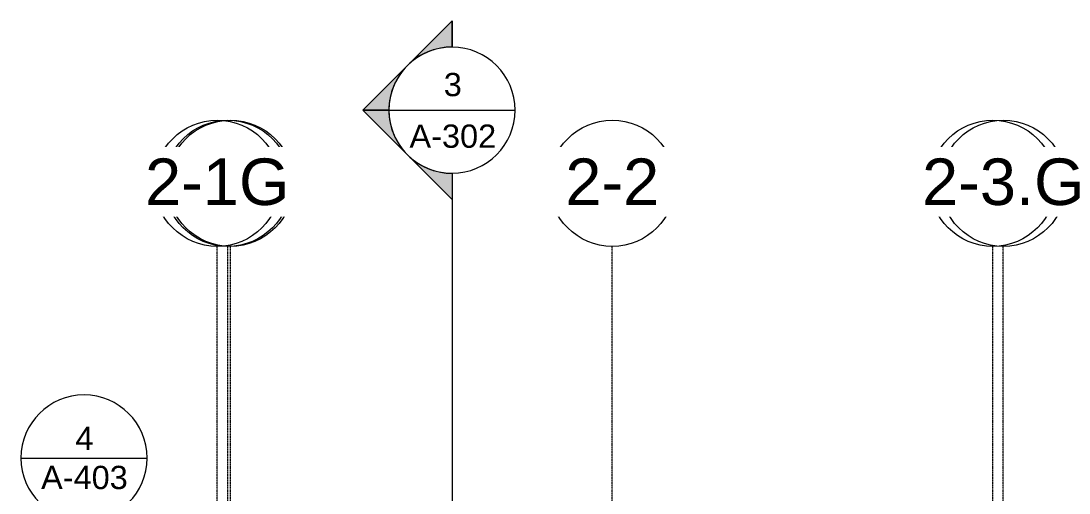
# Model space of a CAD drawing. Header units: inches. Extents: x -23227 to -2744, y -314 to 853.
# Drawn here: x -19584 to -18786, y 302 to 661 of the extents above; entities that cross this region are included whole.
import ezdxf

# ---------------------------------------------------------------- set-up
doc = ezdxf.new("R2010")
doc.units = ezdxf.units.IN
doc.header["$MEASUREMENT"] = 0
doc.linetypes.add('Grid Line 1_2_', pattern=[0.875, 0.5, -0.125, 0.125, -0.125])
for name, color, linetype, lineweight in [('A-ANNO-SYMB', 150, 'Continuous', 9), ('G-ANNO-SYMB', 111, 'Continuous', 9), ('S-GRID', 1, 'Continuous', 9), ('S-GRID-IDEN', 1, 'Continuous', 9)]:
    doc.layers.add(name, color=color, linetype=linetype, lineweight=lineweight)
doc.styles.add('Arial_1', font='arial.ttf', dxfattribs={"height": 35.407186})
doc.styles.add('Arial_2', font='arial.ttf', dxfattribs={"height": 17.703593})

# ---------------------------------------------------------------- blocks, each defined once
blk = doc.blocks.new('Grid - Grid Head - Circle-14747-Section 8')
at = {"layer": 'S-GRID-IDEN'}
blk.add_circle((-23085.89, 537.49), 48, dxfattribs=at)
blk = doc.blocks.new('Section - Section Head - Filled-1526-Section 8')
at = {"layer": 'G-ANNO-SYMB'}
h = blk.add_hatch(color=256, dxfattribs=at)
edge = h.paths.add_edge_path(flags=0)
edge.add_arc((-24148.84, 528), 48.06, 90, 132.0784, ccw=False)
edge.add_line((-24148.84, 576.06), (-24148.84, 595.88))
edge.add_line((-24148.84, 595.88), (-24181.04, 563.67))
h = blk.add_hatch(color=256, dxfattribs=at)
edge = h.paths.add_edge_path(flags=0)
edge.add_line((-24182.78, 561.94), (-24216.72, 528))
edge.add_line((-24216.72, 528), (-24196.84, 528))
edge.add_arc((-24148.84, 528), 48, 135, 180, ccw=False)
h = blk.add_hatch(color=256, dxfattribs=at)
edge = h.paths.add_edge_path(flags=0)
edge.add_arc((-24148.84, 528), 48, 180, 225, ccw=False)
edge.add_line((-24196.84, 528), (-24216.72, 528))
edge.add_line((-24216.72, 528), (-24182.78, 494.06))
h = blk.add_hatch(color=256, dxfattribs=at)
edge = h.paths.add_edge_path(flags=0)
edge.add_line((-24181.04, 492.33), (-24148.84, 460.12))
edge.add_line((-24148.84, 460.12), (-24148.84, 479.94))
edge.add_arc((-24148.84, 528), 48.06, 227.9216, 270, ccw=False)
for p, q in [((-24216.72, 528), (-24148.84, 595.88)), ((-24181.04, 563.67), (-24148.84, 595.88)), ((-24148.84, 576), (-24148.84, 595.88)), ((-24148.84, 595.88), (-24148.84, 576.06)), ((-24216.72, 528), (-24182.78, 561.94)), ((-24216.72, 528), (-24148.84, 460.12)), ((-24196.84, 528), (-24216.72, 528)), ((-24182.78, 494.06), (-24216.72, 528)), ((-24216.72, 528), (-24196.84, 528)), ((-24148.84, 460.12), (-24181.04, 492.33)), ((-24148.84, 480), (-24148.84, 460.12)), ((-24148.84, 479.94), (-24148.84, 460.12))]:
    blk.add_line(p, q, dxfattribs=at)
for radius, start, end in [(48, 90, 270), (48.06, 90, 132.0784), (48, 270, 90), (48, 135, 180), (48, 180, 225), (48.06, 227.9216, 270)]:
    blk.add_arc((-24148.84, 528), radius, start, end, dxfattribs=at)
blk = doc.blocks.new('Section - Callout Head-19020-Section 8')
at = {"layer": 'A-ANNO-SYMB'}
blk.add_line((-22215.04, 361.61), (-22119.04, 361.61), dxfattribs=at)
for start, end in [(0, 180), (180, 360)]:
    blk.add_arc((-22167.04, 361.61), 48, start, end, dxfattribs=at)

msp = doc.modelspace()

# ---------------------------------------------------------------- linework, layer by layer
at = {"layer": 'G-ANNO-SYMB'}
for p, q in [((-19303.62536, 593.15708), (-19207.62536, 593.15708)), ((-19255.62536, 545.15708), (-19255.62536, -79.66081))]:
    msp.add_line(p, q, dxfattribs=at)
at = {"layer": 'S-GRID', "linetype": 'Grid Line 1_2_'}
for p, q in [((-19434.19863, -273.16081), (-19434.19863, 489.49301)), ((-19434.19863, -273.16081), (-19434.19863, 489.49301)), ((-19426.19863, -273.16081), (-19426.19863, 489.49301)), ((-19424.19863, -273.16081), (-19424.19863, 489.49301)), ((-19133.69863, -273.16081), (-19133.69863, 489.49301)), ((-19133.69863, -273.16081), (-19133.69863, 489.49301)), ((-18844.19863, -273.16081), (-18844.19863, 489.49301)), ((-18844.19863, -273.16081), (-18844.19863, 489.49301)), ((-18836.19863, -273.16081), (-18836.19863, 489.49301))]:
    msp.add_line(p, q, dxfattribs=at)

# ---------------------------------------------------------------- block references
at = {"layer": 'A-ANNO-SYMB'}
msp.add_blockref('Section - Callout Head-19020-Section 8', (2631.47033, -33.18312), dxfattribs=at)
at = {"layer": 'G-ANNO-SYMB'}
msp.add_blockref('Section - Section Head - Filled-1526-Section 8', (4893.20995, 65.15708), dxfattribs=at)
at = {"layer": 'S-GRID-IDEN'}
for p in [(3651.6916, 0), (3952.1916, 0), (4241.6916, 0)]:
    msp.add_blockref('Grid - Grid Head - Circle-14747-Section 8', p, dxfattribs=at)

# ---------------------------------------------------------------- texts
at = {"layer": 'A-ANNO-SYMB', "attachment_point": 2, "line_spacing_factor": 0.938532, "style": 'Arial_2'}
for s, insert, char_height, width in [('4', (-19535.28891, 352.24663), 17.70359, 16.416), ('A-403', (-19535.28891, 322.4819), 17.703593, 78.624)]:
    msp.add_mtext(s, dxfattribs=dict(at, insert=insert, char_height=char_height, width=width))
at = {"layer": 'G-ANNO-SYMB', "attachment_point": 2, "line_spacing_factor": 0.938532, "style": 'Arial_2'}
for s, insert, char_height, width in [('3', (-19255.01062, 621.49532), 17.70359, 16.416), ('A-302', (-19255.01062, 582.22284), 17.703593, 78.624)]:
    msp.add_mtext(s, dxfattribs=dict(at, insert=insert, char_height=char_height, width=width))

# ---------------------------------------------------------------- next in the draw order: texts
at = {"layer": 'S-GRID-IDEN', "char_height": 35.407186, "attachment_point": 2, "line_spacing_factor": 0.938532, "style": 'Arial_1', "bg_fill": 3, "box_fill_scale": 1.25, "bg_fill_color": 0, "bg_fill_transparency": 0}
for s, insert, width in [('1-1G', (-19434.20786, 556.36675), 130.896), ('1-2', (-19133.70786, 556.36675), 85.104), ('1-3', (-18844.20786, 556.36675), 85.104)]:
    msp.add_mtext(s, dxfattribs=dict(at, insert=insert, width=width))

# ---------------------------------------------------------------- next in the draw order: block references
at = {"layer": 'S-GRID-IDEN'}
for p in [(3659.6916, 0), (3952.1916, 0), (4241.6916, 0)]:
    msp.add_blockref('Grid - Grid Head - Circle-14747-Section 8', p, dxfattribs=at)

# ---------------------------------------------------------------- next in the draw order: texts
at = {"layer": 'S-GRID-IDEN', "char_height": 35.407186, "width": 85.104, "attachment_point": 2, "line_spacing_factor": 0.938532, "style": 'Arial_1', "bg_fill": 3, "box_fill_scale": 1.25, "bg_fill_color": 0, "bg_fill_transparency": 0}
for s, insert in [('2-1', (-19426.20786, 556.36675)), ('2-2', (-19133.70786, 556.36675)), ('2-3', (-18844.20786, 556.36675))]:
    msp.add_mtext(s, dxfattribs=dict(at, insert=insert))

# ---------------------------------------------------------------- next in the draw order: block references
at = {"layer": 'S-GRID-IDEN'}
for p in [(3661.6916, 0), (4249.6916, 0)]:
    msp.add_blockref('Grid - Grid Head - Circle-14747-Section 8', p, dxfattribs=at)

# ---------------------------------------------------------------- next in the draw order: texts
at = {"layer": 'S-GRID-IDEN', "char_height": 35.407186, "width": 147.312, "attachment_point": 2, "line_spacing_factor": 0.938532, "style": 'Arial_1', "bg_fill": 3, "box_fill_scale": 1.25, "bg_fill_color": 0, "bg_fill_transparency": 0}
for s, insert in [('1-1.G', (-19424.20786, 556.36675)), ('2-3.G', (-18836.20786, 556.36675))]:
    msp.add_mtext(s, dxfattribs=dict(at, insert=insert))

# ---------------------------------------------------------------- next in the draw order: block references
at = {"layer": 'S-GRID-IDEN'}
msp.add_blockref('Grid - Grid Head - Circle-14747-Section 8', (3651.6916, 0), dxfattribs=at)

# ---------------------------------------------------------------- next in the draw order: texts
at = {"layer": 'S-GRID-IDEN', "insert": (-19434.20786, 556.36675), "char_height": 35.407186, "width": 130.896, "attachment_point": 2, "line_spacing_factor": 0.938532, "style": 'Arial_1', "bg_fill": 3, "box_fill_scale": 1.25, "bg_fill_color": 0, "bg_fill_transparency": 0}
msp.add_mtext('2-1G', dxfattribs=at)

doc.saveas('drawing.dxf')
